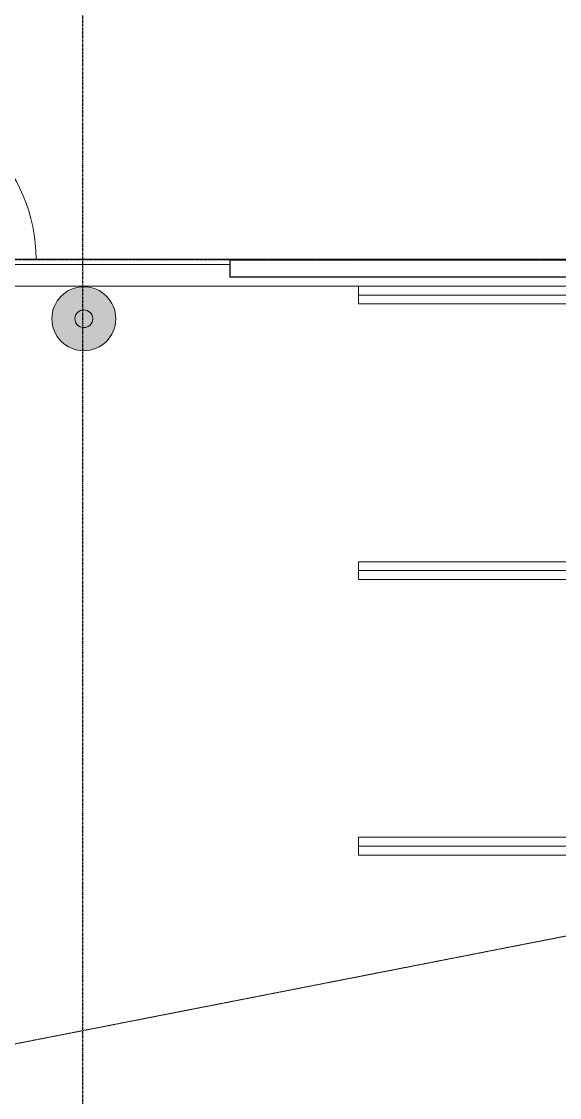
# Model space of a CAD drawing. Header units: millimetres. Extents: x -677815 to 476396, y -125373 to 39000.
# Drawn here: x 131473 to 134502, y 15287 to 21339 of the extents above; entities that cross this region are included whole.
import ezdxf

# ---------------------------------------------------------------- set-up
doc = ezdxf.new("R2010")
doc.units = ezdxf.units.MM
for name, pattern in [('Xref building Toll$0$_SBA Dash - Loose', [5, 3, -2]), ('Xref building Toll$0$_SBA Dash Dot - Loose', [6, 4, -1, 0, -1]), ('Xref building Toll$0$Grid Line', [22.225, 12.7, -3.175, 3.175, -3.175])]:
    doc.linetypes.add(name, pattern=pattern)
for name, color, linetype, lineweight in [('AM_BOR', 4, 'Continuous', 25), ('Xref building Toll$0$A-DETL', 90, 'Continuous', 9), ('Xref building Toll$0$A-DETL-GENF', 92, 'Continuous', 9), ('Xref building Toll$0$A-DOOR', 31, 'Continuous', 9), ('Xref building Toll$0$A-GLAZ', 151, 'Continuous', 9), ('Xref building Toll$0$A-WALL', 113, 'Continuous', 9), ('Xref building Toll$0$C-PRKG', 70, 'Continuous', 9)]:
    doc.layers.add(name, color=color, linetype=linetype, lineweight=lineweight)
doc.layers.add('Xref building Toll$0$S-GRID', color=8, linetype='Continuous')

# ---------------------------------------------------------------- blocks, each defined once
blk = doc.blocks.new('Xref building Toll$0$Toll Grids')
at = {"layer": 'Xref building Toll$0$S-GRID', "linetype": 'Xref building Toll$0$Grid Line'}
for p, q in [((131818, -125373.3), (131818, 36031.5)), ((107519.9, 20000), (163674.6, 20000))]:
    blk.add_line(p, q, dxfattribs=at)
blk = doc.blocks.new('Xref building Toll$0$_SBAMHE3-3200X1550 Parking 90_1 - MHE3 3_2 X 1_550-1677613-MASTER GROUND FLOOR')
at = {"layer": 'Xref building Toll$0$C-PRKG'}
for p, q in [((4700, 3200), (4600, 3200)), ((4600, 3200), (4600, 0)), ((4600, 0), (4600, 3200)), ((4600, 3200), (4700, 3200)), ((4600, 3200), (4600, 3200)), ((4700, 3200), (4600, 3200)), ((4600, 3200), (4600, 0)), ((4600, 0), (4600, 3200)), ((4600, 3200), (4700, 3200)), ((4600, 3200), (4600, 3200)), ((4650, 0), (4650, 3200)), ((4650, 0), (4650, 3200)), ((4700, 0), (4700, 3200)), ((4700, 3200), (4700, 0)), ((4700, 3200), (4700, 3200)), ((4700, 0), (4700, 3200)), ((4700, 3200), (4700, 0)), ((4700, 3200), (4700, 3200)), ((6250, 3200), (6150, 3200)), ((6150, 3200), (6150, 0)), ((6150, 0), (6150, 3200)), ((6150, 3200), (6250, 3200)), ((6150, 3200), (6150, 3200)), ((6250, 3200), (6150, 3200)), ((6150, 3200), (6150, 0)), ((6150, 0), (6150, 3200)), ((6150, 3200), (6250, 3200)), ((6150, 3200), (6150, 3200)), ((6200, 0), (6200, 3200)), ((6200, 0), (6200, 3200)), ((6250, 0), (6250, 3200)), ((6250, 3200), (6250, 0)), ((6250, 3200), (6250, 3200)), ((6250, 0), (6250, 3200)), ((6250, 3200), (6250, 0)), ((6250, 3200), (6250, 3200)), ((7800, 3200), (7700, 3200)), ((7700, 3200), (7700, 0)), ((7700, 0), (7700, 3200)), ((7700, 3200), (7800, 3200)), ((7700, 3200), (7700, 3200)), ((7750, 0), (7750, 3200)), ((7800, 0), (7800, 3200)), ((7800, 3200), (7800, 0)), ((7800, 3200), (7800, 3200))]:
    blk.add_line(p, q, dxfattribs=at)
blk = doc.blocks.new('Xref building Toll$0$_SBA 1SWING SPDoor 01a - 920W x 2040H WD-V286-MASTER GROUND FLOOR')
at = {"layer": 'Xref building Toll$0$A-DOOR'}
for p, q in [((420, -75), (420, -995)), ((460, -995), (460, -75)), ((460, -995), (420, -995))]:
    blk.add_line(p, q, dxfattribs=at)
blk.add_arc((460, -75), 920, 180, 270, dxfattribs=at)
blk = doc.blocks.new('Xref building Toll$0$Louvre_WPL100 - Louvre_WPL100 4-1689330-MASTER GROUND FLOOR')
at = {"layer": 'Xref building Toll$0$A-GLAZ'}
for p, q in [((-375, 85.5), (-347, 85.5)), ((-375, -14.5), (-375, 85.5)), ((-347, 82.5), (-372, 82.5)), ((-372, 82.5), (-372, -11.5)), ((-372, 82.5), (-347, 82.5)), ((-347, 85.5), (-347, 82.5)), ((-347, 85.5), (-347, 82.5)), ((-347, 85.5), (1597, 85.5)), ((1597, 82.5), (-347, 82.5)), ((1597, 85.5), (1625, 85.5)), ((1597, 82.5), (1597, 85.5)), ((1597, 85.5), (1597, 82.5)), ((1622, 82.5), (1597, 82.5)), ((1597, 82.5), (1622, 82.5)), ((1622, -11.5), (1622, 82.5)), ((1625, 85.5), (1625, -14.5)), ((-347, -14.5), (-375, -14.5)), ((-372, -11.5), (-347, -11.5)), ((-347, -11.5), (-372, -11.5)), ((-347, -11.5), (-347, -14.5)), ((-347, -11.5), (-347, -14.5)), ((-347, -11.5), (1597, -11.5)), ((1597, -14.5), (-347, -14.5)), ((1597, -11.5), (1622, -11.5)), ((1597, -14.5), (1597, -11.5)), ((1622, -11.5), (1597, -11.5)), ((1597, -11.5), (1597, -14.5)), ((1625, -14.5), (1597, -14.5))]:
    blk.add_line(p, q, dxfattribs=at)
blk = doc.blocks.new('Xref building Toll$0$building block 28092016')
at = {"layer": 'Xref building Toll$0$A-DETL-GENF'}
h = blk.add_hatch(color=7, dxfattribs=at)
h.paths.add_polyline_path([(854373.4, -652012.8), (854420, -652006.6), (854463.4, -651988.7), (854500.7, -651960.1), (854529.3, -651922.8), (854550.1, -651857.8), (854553.4, -651832.8), (854545.8, -651782.8), (854529.3, -651742.8), (854500.7, -651705.5), (854463.4, -651676.9), (854398.4, -651656.1), (854360.5, -651654.5), (854323.4, -651660.3), (854283.4, -651676.9), (854246.1, -651705.5), (854217.5, -651742.8), (854199.5, -651786.2), (854195.1, -651845.7), (854199.5, -651879.4), (854217.5, -651922.8), (854246.1, -651960.1), (854283.4, -651988.7), (854338, -652008.1)], flags=0)
h.paths.add_polyline_path([(854373.4, -651882.8), (854348.4, -651876.1), (854330.1, -651857.8), (854323.4, -651832.8), (854330.1, -651807.8), (854348.4, -651789.5), (854373.4, -651782.8), (854398.4, -651789.5), (854416.7, -651807.8), (854423.4, -651832.8), (854416.7, -651857.8), (854398.4, -651876.1), (854386.3, -651881.1)], flags=0)
blk.add_hatch(color=7, dxfattribs=at).paths.add_polyline_path([(854373.4, -651881.1), (854398.4, -651876.1), (854421.7, -651845.7), (854416.7, -651811.2), (854408.8, -651797.4), (854386.3, -651784.5), (854348.4, -651789.5), (854325.1, -651819.8), (854330.1, -651854.4), (854338, -651868.1), (854360.5, -651881.1)], flags=0)
at = {"layer": 'Xref building Toll$0$A-DETL', "linetype": 'Xref building Toll$0$_SBA Dash - Loose'}
for p, q in [((774298.6, -651499.5), (876541.6, -651499.5)), ((876541.6, -651499.5), (774298.6, -671499.5))]:
    blk.add_line(p, q, dxfattribs=at)
at = {"layer": 'Xref building Toll$0$A-DETL'}
for radius, start, end in [(180, 0, 180), (50, 0, 180), (50, 120, 180), (50, 0, 105), (180, 180, 0), (50, 180, 285), (50, 180, 0), (50, 300, 0)]:
    blk.add_arc((854373.4, -651832.8), radius, start, end, dxfattribs=at)
at = {"layer": 'Xref building Toll$0$A-WALL', "lineweight": 18}
for p, q in [((855222.6, -651499.5), (853641.6, -651499.5)), ((853669.6, -651528.5), (855194.6, -651528.5))]:
    blk.add_line(p, q, dxfattribs=at)
at = {"layer": 'Xref building Toll$0$A-WALL'}
blk.add_line((859690.2, -651649.5), (852733.6, -651649.5), dxfattribs=at)
at = {"layer": 'Xref building Toll$0$S-GRID', "linetype": 'Xref building Toll$0$_SBA Dash Dot - Loose'}
blk.add_line((879413.6, -651499.5), (830295.8, -651499.5), dxfattribs=at)
at = {"layer": 'Xref building Toll$0$A-DOOR', "rotation": 180}
blk.add_blockref('Xref building Toll$0$_SBA 1SWING SPDoor 01a - 920W x 2040H WD-V286-MASTER GROUND FLOOR', (853644.6, -651574.5), dxfattribs=at)
at = {"layer": 'Xref building Toll$0$A-GLAZ', "rotation": 180}
blk.add_blockref('Xref building Toll$0$Louvre_WPL100 - Louvre_WPL100 4-1689330-MASTER GROUND FLOOR', (856819.6, -651514), dxfattribs=at)
at = {"layer": 'Xref building Toll$0$C-PRKG', "rotation": 90}
blk.add_blockref('Xref building Toll$0$_SBAMHE3-3200X1550 Parking 90_1 - MHE3 3_2 X 1_550-1677613-MASTER GROUND FLOOR', (859119.6, -659449.5), dxfattribs=at)
blk = doc.blocks.new('Xref building Toll')
for name, p in [('Xref building Toll$0$Toll Grids', (0, 0)), ('Xref building Toll$0$building block 28092016', (-722549.6, 671499.5))]:
    blk.add_blockref(name, p)

msp = doc.modelspace()

# ---------------------------------------------------------------- block references
at = {"layer": 'AM_BOR'}
msp.add_blockref('Xref building Toll', (0, 0), dxfattribs=at)

doc.saveas('drawing.dxf')
